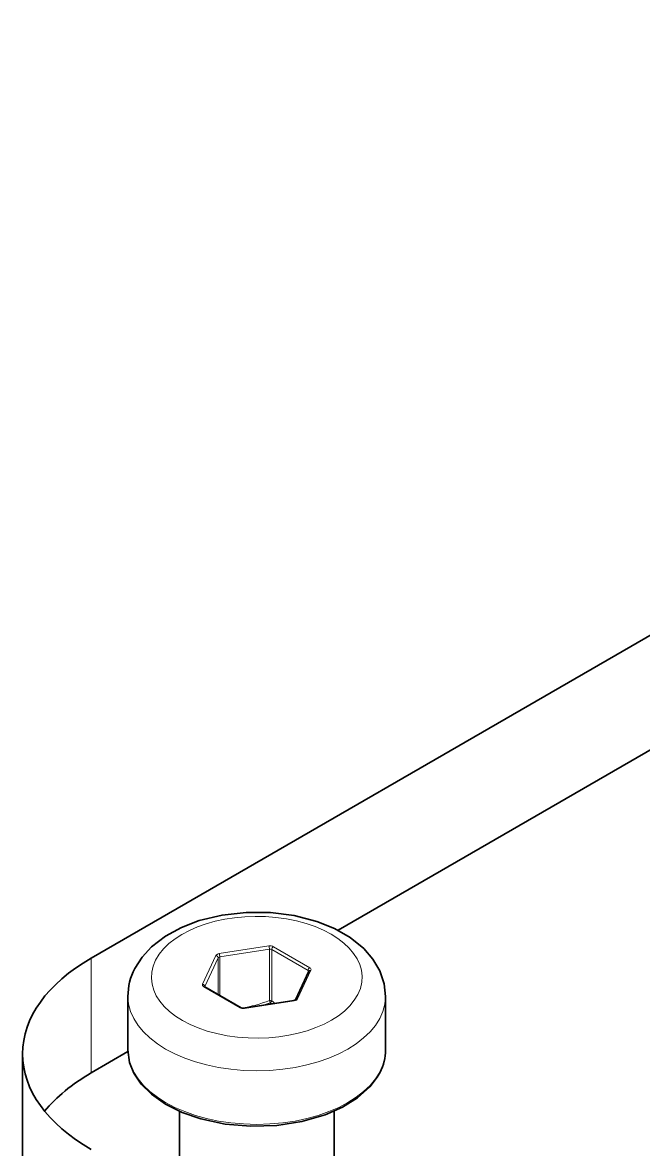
# Model space of a CAD drawing. Extents: x 218 to 1434, y 54 to 743.
# Drawn here: x 827.91 to 841.17, y 621.5 to 645.54 of the extents above; entities that cross this region are included whole.
import ezdxf

# ---------------------------------------------------------------- set-up
doc = ezdxf.new("R2010")
doc.units = 0

msp = doc.modelspace()

# ---------------------------------------------------------------- linework, layer by layer
at = {"color": 7, "lineweight": 35}
for p, q in [((829.375, 625.578), (1030.455, 741.671)), ((834.646, 626.172), (930.701, 681.629)), ((834.646, 626.172), (930.701, 681.629))]:
    msp.add_line(p, q, dxfattribs=at)
at = {"color": 7, "lineweight": 13, "ltscale": 0.026804}
for p, q in [((833.169, 625.838), (832.109, 625.674)), ((833.182, 625.769), (832.122, 625.605))]:
    msp.add_line(p, q, dxfattribs=at)
at = {"color": 7, "lineweight": 13, "ltscale": 0.027277}
for p, q in [((833.182, 624.678), (833.182, 625.769)), ((833.23, 624.67), (833.23, 625.761))]:
    msp.add_line(p, q, dxfattribs=at)
at = {"color": 7, "lineweight": 13, "ltscale": 0.022391}
for p, q in [((834.006, 625.313), (833.23, 625.761)), ((831.781, 624.965), (832.556, 624.517))]:
    msp.add_line(p, q, dxfattribs=at)
at = {"color": 7, "lineweight": 13, "ltscale": 0.022393}
msp.add_line((834.041, 625.375), (833.266, 625.823), dxfattribs=at)
at = {"color": 7, "lineweight": 13, "ltscale": 0.061238}
msp.add_line((829.375, 623.129), (829.375, 625.578), dxfattribs=at)
at = {"color": 7, "lineweight": 13, "ltscale": 0.016861}
for p, q in [((832.039, 625.633), (831.755, 625.021)), ((832.087, 625.584), (831.803, 624.973)), ((833.783, 624.707), (834.067, 625.319))]:
    msp.add_line(p, q, dxfattribs=at)
at = {"color": 7, "lineweight": 13, "ltscale": 0.019479}
msp.add_line((832.087, 624.805), (832.087, 625.584), dxfattribs=at)
at = {"color": 7, "lineweight": 13, "ltscale": 0.0205}
msp.add_line((832.122, 624.785), (832.122, 625.605), dxfattribs=at)
at = {"color": 7, "lineweight": 35, "ltscale": 0.01686}
msp.add_line((833.738, 624.687), (834.022, 625.299), dxfattribs=at)
at = {"color": 7, "lineweight": 13, "ltscale": 0.001213}
msp.add_line((834.006, 625.265), (834.006, 625.313), dxfattribs=at)
at = {"color": 7, "lineweight": 35, "ltscale": 0.028577}
msp.add_line((830.161, 623.619), (830.161, 624.762), dxfattribs=at)
at = {"color": 7, "lineweight": 35, "ltscale": 0.000190735}
msp.add_line((831.806, 624.968), (831.8, 624.972), dxfattribs=at)
at = {"color": 7, "lineweight": 35, "ltscale": 0.022391}
msp.add_line((831.806, 624.968), (832.581, 624.52), dxfattribs=at)
at = {"color": 7, "lineweight": 35, "ltscale": 0.028578}
msp.add_line((835.661, 623.619), (835.661, 624.762), dxfattribs=at)
at = {"color": 7, "lineweight": 35, "ltscale": 0.026804}
msp.add_line((832.645, 624.511), (833.705, 624.675), dxfattribs=at)
at = {"color": 7, "lineweight": 13, "ltscale": 0.026806}
msp.add_line((832.653, 624.502), (833.713, 624.666), dxfattribs=at)
at = {"color": 7, "lineweight": 13, "ltscale": 0.004037}
msp.add_line((833.201, 624.628), (833.049, 624.574), dxfattribs=at)
at = {"color": 7, "lineweight": 13, "ltscale": 0.001325}
msp.add_line((833.182, 624.678), (833.201, 624.628), dxfattribs=at)
at = {"color": 7, "lineweight": 13, "ltscale": 0.000715707}
msp.add_line((833.223, 624.609), (833.201, 624.628), dxfattribs=at)
at = {"color": 7, "lineweight": 13, "ltscale": 0.000292973}
msp.add_line((833.232, 624.602), (833.223, 624.609), dxfattribs=at)
at = {"color": 7, "lineweight": 13, "ltscale": 0.000703304}
msp.add_line((833.251, 624.651), (833.23, 624.67), dxfattribs=at)
at = {"color": 7, "lineweight": 13, "ltscale": 0.001499}
msp.add_line((833.296, 624.612), (833.251, 624.651), dxfattribs=at)
at = {"color": 7, "lineweight": 35, "ltscale": 0.022697}
msp.add_line((829.375, 623.129), (830.162, 623.583), dxfattribs=at)
msp.add_line((829.375, 623.129), (830.162, 623.583), dxfattribs=at)
at = {"color": 7, "lineweight": 35, "ltscale": 0.061238}
msp.add_line((827.911, 621.087), (827.911, 623.537), dxfattribs=at)
at = {"color": 7, "lineweight": 35, "ltscale": 0.030606}
for p, q in [((831.261, 621.087), (831.261, 622.312)), ((834.561, 621.087), (834.561, 622.312))]:
    msp.add_line(p, q, dxfattribs=at)
at = {"color": 7, "lineweight": 35}
for points in [[(835.661, 624.762), (835.632, 625.029), (835.539, 625.307), (835.39, 625.559), (835.197, 625.781), (834.906, 626.017), (834.569, 626.21), (834.196, 626.36), (833.712, 626.486), (833.202, 626.551), (832.682, 626.555), (832.17, 626.497), (831.682, 626.379), (831.304, 626.234), (830.962, 626.047), (830.664, 625.817), (830.462, 625.598), (830.306, 625.354)], [(830.161, 623.619), (830.198, 623.35), (830.287, 623.127), (830.447, 622.891), (830.663, 622.675), (830.963, 622.464), (831.318, 622.287), (831.716, 622.149), (832.237, 622.038), (832.785, 621.99), (833.338, 622.008), (833.874, 622.091), (834.372, 622.235), (834.742, 622.399), (835.062, 622.599), (835.323, 622.831), (835.482, 623.036), (835.543, 623.143)]]:
    msp.add_lwpolyline(points, dxfattribs=at)
for centre, radius, start, end in [((831.462, 624.756), 1.302, 152.6327, 179.73), ((832.627, 624.616), 0.106, 244.7011, 280.1215), ((833.699, 624.739), 0.0644, 275.0056, 307.6149), ((834.617, 623.626), 1.045, 332.4405, 359.5956)]:
    msp.add_arc(centre, radius, start, end, dxfattribs=at)
at = {"color": 7, "lineweight": 13}
msp.add_arc((832.278, 626.835), 2.339, 277.5688, 292.7265, dxfattribs=at)
for centre, major_axis, ratio, start_param, end_param in [((832.911, 625.17), (2.25, 0), 0.57735, 2.856194490192349, 9.139379797371934), ((833.195, 625.782), (0.1, 0), 0.57735, 0.785398, 1.832596), ((833.169, 625.797), (-0.0076, 0.0494), 0.211325, 4.080475, 5.651271), ((833.195, 625.741), (0.05, 0), 0.57735, 0.785398, 1.832596), ((833.266, 625.782), (0.025, 0.0433), 0.57735, 0.785398, 2.356194), ((832.135, 625.618), (0.1, 0), 0.57735, 1.832596, 2.879793), ((832.039, 625.592), (-0.0453, 0.0211), 0.788675, 3.492472, 5.063268), ((832.135, 625.577), (0.05, 0), 0.57735, 1.832596, 2.879793), ((832.109, 625.633), (-0.0076, 0.0494), 0.211325, 4.080475, 5.651271), ((834.041, 625.334), (0.025, 0.0433), 0.57735, 0.785398, 2.356194), ((833.971, 625.293), (0.05, 0), 0.57735, 0, 0.785398), ((834.067, 625.278), (0.0453, -0.0211), 0.788675, 1.921676, 3.141714), ((833.971, 625.334), (0.1, 0), 0.57735, 6.021386, 7.068583), ((831.851, 625.006), (0.1, 0), 0.57735, 2.879793, 3.926991), ((831.755, 624.98), (-0.0453, 0.0211), 0.788675, 3.492472, 5.063268), ((832.911, 624.762), (2.75, 0), 0.57735, 3.141622, 6.283214), ((831.781, 624.924), (-0.025, -0.0433), 0.57735, 3.141593, 3.926991), ((832.556, 624.477), (-0.025, -0.0433), 0.57735, 3.141593, 3.926991), ((832.627, 624.558), (0.1, 0), 0.57735, 3.926991, 4.974188), ((832.653, 624.462), (0.0076, -0.0494), 0.211325, 2.509678, 3.141593), ((833.195, 624.65), (0.05, 0), 0.57735, 0.785398, 1.832596), ((833.195, 624.65), (0.0337, 0.037), 0.394572, 4.480817, 5.603781), ((833.713, 624.626), (0.0076, -0.0494), 0.211325, 2.509678, 3.141593), ((833.687, 624.722), (0.1, 0), 0.57735, 4.974188, 6.021386), ((833.783, 624.666), (0.0453, -0.0211), 0.788675, 1.921676, 3.141714), ((832.911, 623.619), (2.75, 0), 0.57735, 3.141622, 6.283214)]:
    msp.add_ellipse(centre, major_axis=major_axis, ratio=ratio, start_param=start_param, end_param=end_param, dxfattribs=at)
at = {"color": 7, "lineweight": 35}
for centre, end_param in [((832.911, 623.537), 3.926991), ((832.911, 621.087), 2.703444), ((832.911, 621.087), 2.703444)]:
    msp.add_ellipse(centre, major_axis=(5, 0), ratio=0.57735, start_param=2.356194, end_param=end_param, dxfattribs=at)

doc.saveas('drawing.dxf')
